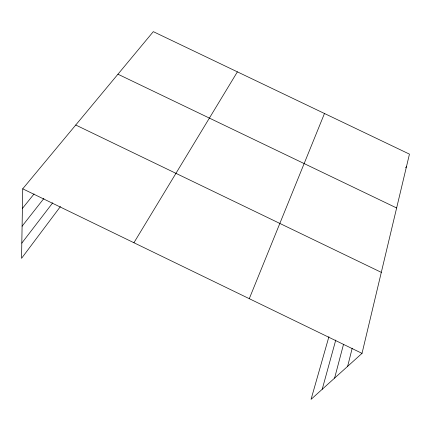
<?xml version="1.0" encoding="UTF-8"?>
<svg xmlns="http://www.w3.org/2000/svg" width="431" height="431" viewBox="0 0 431 431"><rect width="100%" height="100%" fill="white"/><g stroke="black" fill="none" stroke-linecap="round" stroke-linejoin="round"><path stroke-width="0.65" d="M328.918 336.713L311.053 399.354L362.024 353.361L409.45 154.131L153.307 31.646L22.735 188.821L21.55 258.336L60.448 206.524M347.634 366.345L352.202 348.221M334.601 378.106L343.485 344.471M322.205 389.295L335.765 340.043M249.28 298.683L324.478 113.498M133.922 242.745L237.389 71.853M21.809 243.111L52.733 202.796M405.636 167.783L406.444 166.749M22.1 226.194L43.887 198.465M22.401 208.426L34.076 193.95M117.949 74.202L396.633 207.974M75.737 125.017L381.306 272.36M22.735 188.821L362.024 353.361"/></g></svg>
